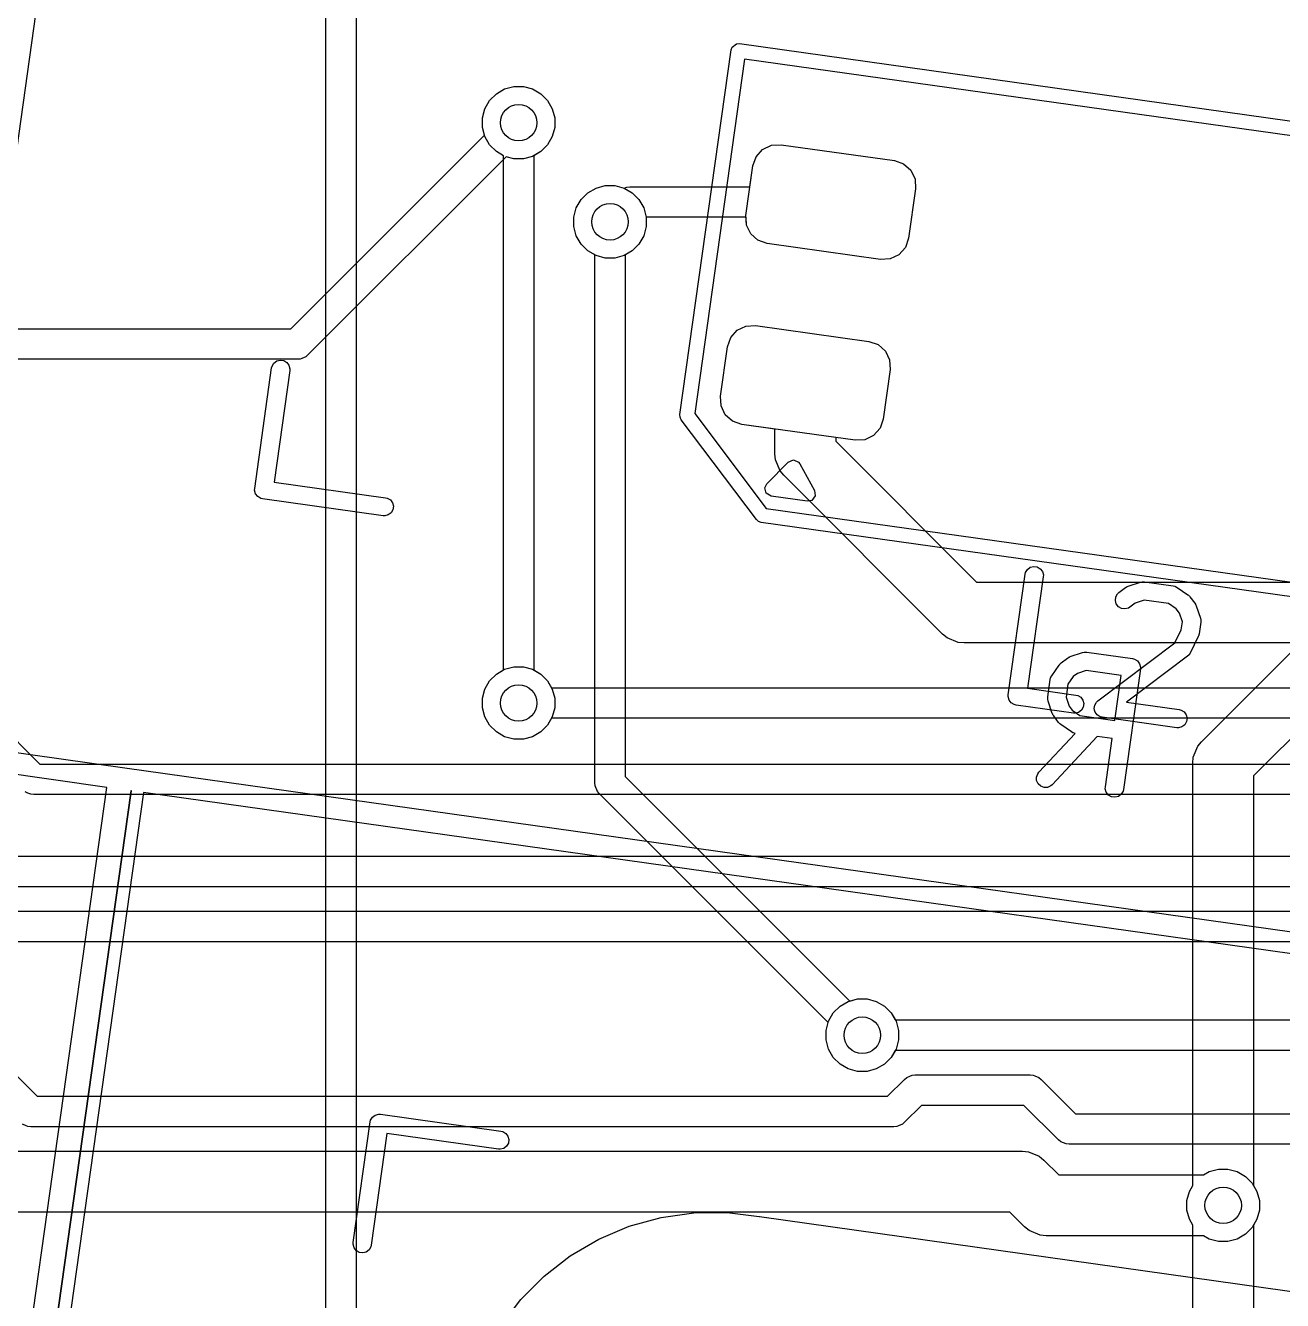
# Model space of a CAD drawing. Header units: millimetres. Extents: x 14 to 286, y -133 to -45.
# Drawn here: x 101.68 to 112.01, y -74.03 to -63.56 of the extents above; entities that cross this region are included whole.
import ezdxf

# ---------------------------------------------------------------- set-up
doc = ezdxf.new("R2010")
doc.units = ezdxf.units.MM
for name, color, linetype, true_color in [('B.Cu', 153, 'CONTINUOUS', 0x4d7fc4), ('B.Silkscreen', 31, 'CONTINUOUS', 0xe8b2a7), ('F.Cu', 13, 'CONTINUOUS', 0xc83434), ('F.Mask', 201, 'CONTINUOUS', 0xd864ff), ('F.Paste', 253, 'CONTINUOUS', 0xb4a09a), ('F.Silkscreen', 41, 'CONTINUOUS', 0xf2eda1), ('User.Drawings', 9, 'CONTINUOUS', 0xc2c2c2)]:
    doc.layers.add(name, color=color, linetype=linetype, true_color=true_color)

msp = doc.modelspace()

# ---------------------------------------------------------------- linework, layer by layer
at = {"layer": 'B.Cu', "linetype": 'CONTINUOUS'}
for p, q in [((104.1497, -74.796162), (104.1497, -60.32)), ((104.3997, -60.371776), (104.3997, -74.8049)), ((105.550772, -64.117894), (105.618595, -64.078736)), ((105.618595, -64.078736), (105.694242, -64.058467)), ((105.694242, -64.058467), (105.772558, -64.058467)), ((105.772558, -64.058467), (105.848205, -64.078736)), ((105.848205, -64.078736), (105.916028, -64.117894)), ((105.456236, -64.241095), (105.495394, -64.173272)), ((105.495394, -64.173272), (105.550772, -64.117894)), ((105.916028, -64.117894), (105.971406, -64.173272)), ((105.971406, -64.173272), (106.010564, -64.241095)), ((105.435967, -64.316742), (105.456236, -64.241095)), ((106.010564, -64.241095), (106.030833, -64.316742)), ((105.435967, -64.395058), (105.435967, -64.316742)), ((105.456236, -64.470705), (105.435967, -64.395058)), ((106.030833, -64.395058), (106.010564, -64.470705)), ((106.030833, -64.316742), (106.030833, -64.395058)), ((105.495394, -64.538528), (105.456236, -64.470705)), ((106.010564, -64.470705), (105.971406, -64.538528)), ((105.550772, -64.593906), (105.495394, -64.538528)), ((105.6084, -64.627177), (105.550772, -64.593906)), ((105.916028, -64.593906), (105.8584, -64.627177)), ((105.971406, -64.538528), (105.916028, -64.593906)), ((105.6084, -68.851522), (105.6084, -64.627177)), ((105.8584, -64.627177), (105.8584, -68.851522)), ((106.246594, -64.987472), (106.301972, -64.932094)), ((106.301972, -64.932094), (106.369795, -64.892936)), ((106.369795, -64.892936), (106.445442, -64.872667)), ((106.445442, -64.872667), (106.523758, -64.872667)), ((106.523758, -64.872667), (106.599405, -64.892936)), ((106.599405, -64.892936), (106.667228, -64.932094)), ((106.667228, -64.932094), (106.722606, -64.987472)), ((106.207436, -65.055295), (106.246594, -64.987472)), ((106.722606, -64.987472), (106.761764, -65.055295)), ((106.187167, -65.130942), (106.207436, -65.055295)), ((106.187167, -65.209258), (106.187167, -65.130942)), ((106.761764, -65.055295), (106.782033, -65.130942)), ((106.782033, -65.130942), (106.782033, -65.209258)), ((106.207436, -65.284905), (106.187167, -65.209258)), ((106.782033, -65.209258), (106.761764, -65.284905)), ((106.246594, -65.352728), (106.207436, -65.284905)), ((106.761764, -65.284905), (106.722606, -65.352728)), ((106.301972, -65.408106), (106.246594, -65.352728)), ((106.3596, -65.441377), (106.301972, -65.408106)), ((106.3596, -69.779), (106.3596, -65.441377)), ((106.667228, -65.408106), (106.6096, -65.441377)), ((106.6096, -65.441377), (106.6096, -69.727223)), ((106.722606, -65.352728), (106.667228, -65.408106)), ((111.345023, -69.440623), (114.908775, -65.876871)), ((115.262328, -66.230424), (111.7718, -69.720953)), ((105.495394, -68.940172), (105.550772, -68.884794)), ((105.550772, -68.884794), (105.6084, -68.851522)), ((105.8584, -68.851522), (105.916028, -68.884794)), ((105.916028, -68.884794), (105.971406, -68.940172)), ((105.435967, -69.083642), (105.456236, -69.007995)), ((105.456236, -69.007995), (105.495394, -68.940172)), ((105.971406, -68.940172), (106.010564, -69.007995)), ((106.010564, -69.007995), (106.030833, -69.083642)), ((105.435967, -69.161958), (105.435967, -69.083642)), ((106.030833, -69.083642), (106.030833, -69.161958)), ((105.456236, -69.237605), (105.435967, -69.161958)), ((106.030833, -69.161958), (106.010564, -69.237605)), ((105.495394, -69.305428), (105.456236, -69.237605)), ((105.550772, -69.360806), (105.495394, -69.305428)), ((105.971406, -69.305428), (105.916028, -69.360806)), ((106.010564, -69.237605), (105.971406, -69.305428)), ((105.618595, -69.399964), (105.550772, -69.360806)), ((105.694242, -69.420233), (105.618595, -69.399964)), ((105.772558, -69.420233), (105.694242, -69.420233)), ((105.848205, -69.399964), (105.772558, -69.420233)), ((105.916028, -69.360806), (105.848205, -69.399964)), ((111.276604, -69.568627), (111.313933, -69.478507)), ((111.313933, -69.478507), (111.313937, -69.478502)), ((111.313937, -69.478502), (111.345023, -69.440623)), ((111.2718, -69.6174), (111.276604, -69.568627)), ((111.2718, -73.0542), (111.2718, -69.6174)), ((106.6096, -69.727223), (108.453666, -71.571289)), ((111.7718, -69.720953), (111.7718, -73.0542)), ((106.362002, -69.803386), (106.3596, -69.779)), ((106.380666, -69.848446), (106.362002, -69.803386)), ((106.380671, -69.848451), (106.380666, -69.848446)), ((106.396212, -69.867388), (106.380671, -69.848451)), ((108.276889, -71.748066), (106.396212, -69.867388)), ((108.453666, -71.571289), (108.517942, -71.554067)), ((108.517942, -71.554067), (108.596258, -71.554067)), ((108.596258, -71.554067), (108.671905, -71.574336)), ((108.671905, -71.574336), (108.739728, -71.613494)), ((108.739728, -71.613494), (108.795106, -71.668872)), ((108.795106, -71.668872), (108.834264, -71.736695)), ((108.834264, -71.736695), (108.854533, -71.812342)), ((108.259667, -71.812342), (108.276889, -71.748066)), ((108.259667, -71.890658), (108.259667, -71.812342)), ((108.854533, -71.812342), (108.854533, -71.890658)), ((108.279936, -71.966305), (108.259667, -71.890658)), ((108.854533, -71.890658), (108.834264, -71.966305)), ((108.319094, -72.034128), (108.279936, -71.966305)), ((108.374472, -72.089506), (108.319094, -72.034128)), ((108.795106, -72.034128), (108.739728, -72.089506)), ((108.834264, -71.966305), (108.795106, -72.034128)), ((108.442295, -72.128664), (108.374472, -72.089506)), ((108.517942, -72.148933), (108.442295, -72.128664)), ((108.596258, -72.148933), (108.517942, -72.148933)), ((108.671905, -72.128664), (108.596258, -72.148933)), ((108.739728, -72.089506), (108.671905, -72.128664)), ((111.244636, -73.134295), (111.2718, -73.087246)), ((111.2718, -73.087246), (111.2718, -73.0542)), ((111.7718, -73.0542), (111.7718, -73.087246)), ((111.7718, -73.087246), (111.798964, -73.134295)), ((111.224367, -73.209942), (111.244636, -73.134295)), ((111.798964, -73.134295), (111.819233, -73.209942)), ((111.224367, -73.288258), (111.224367, -73.209942)), ((111.244636, -73.363905), (111.224367, -73.288258)), ((111.819233, -73.288258), (111.798964, -73.363905)), ((111.819233, -73.209942), (111.819233, -73.288258)), ((111.2718, -73.410953), (111.244636, -73.363905)), ((111.2718, -76.8237), (111.2718, -73.410953)), ((111.798964, -73.363905), (111.7718, -73.410953)), ((111.7718, -73.410953), (111.7718, -76.720146))]:
    msp.add_line(p, q, dxfattribs=at)
at = {"layer": 'B.Cu'}
for centre in [(105.7334, -64.3559), (106.4846, -65.1701), (105.7334, -69.1228), (108.5571, -71.8515), (111.5218, -73.2491)]:
    msp.add_circle(centre, 0.15, dxfattribs=at)
at = {"layer": 'B.Silkscreen', "linetype": 'CONTINUOUS'}
for p, q in [((110.173918, -68.811179), (110.178718, -68.805496)), ((110.178718, -68.805496), (110.179724, -68.803789)), ((110.179724, -68.803789), (110.181684, -68.801984)), ((110.181684, -68.801984), (110.183406, -68.799947)), ((110.183406, -68.799947), (110.185071, -68.798868)), ((110.185071, -68.798868), (110.190543, -68.793833)), ((110.190543, -68.793833), (110.244325, -68.753304)), ((110.244325, -68.753304), (110.250677, -68.749429)), ((110.250677, -68.749429), (110.252171, -68.748129)), ((110.252171, -68.748129), (110.2546, -68.747037)), ((110.2546, -68.747037), (110.256878, -68.745649)), ((110.256878, -68.745649), (110.258798, -68.745152)), ((110.258798, -68.745152), (110.265583, -68.742105)), ((110.265583, -68.742105), (110.366522, -68.708204)), ((110.366522, -68.708204), (110.380851, -68.704911)), ((110.380851, -68.704911), (110.383538, -68.705095)), ((110.383538, -68.705095), (110.386148, -68.704421)), ((110.386148, -68.704421), (110.400838, -68.705031)), ((110.400838, -68.705031), (110.778083, -68.758049)), ((110.778083, -68.758049), (110.792372, -68.761512)), ((110.792372, -68.761512), (110.817586, -68.776365)), ((110.817586, -68.776365), (110.835197, -68.799735)), ((110.835197, -68.799735), (110.842525, -68.828067)), ((110.105828, -68.914364), (110.106392, -68.91173)), ((110.106392, -68.91173), (110.113507, -68.898863)), ((110.113507, -68.898863), (110.173918, -68.811179)), ((110.290536, -68.906301), (110.247073, -68.969385)), ((110.324877, -68.880423), (110.290536, -68.906301)), ((110.397494, -68.856035), (110.324877, -68.880423)), ((110.682937, -68.896151), (110.397494, -68.856035)), ((110.630912, -69.266323), (110.682937, -68.896151)), ((110.841915, -68.842757), (110.702742, -69.833025)), ((110.842525, -68.828067), (110.841915, -68.842757)), ((110.081116, -69.072443), (110.100998, -68.930976)), ((110.100998, -68.930976), (110.104461, -68.916687)), ((110.104461, -68.916687), (110.105828, -68.914364)), ((110.247073, -68.969385), (110.232119, -69.075786)), ((110.080506, -69.087133), (110.081116, -69.072443)), ((110.08118, -69.089742), (110.080506, -69.087133)), ((110.080996, -69.09243), (110.08118, -69.089742)), ((110.084289, -69.106759), (110.080996, -69.09243)), ((110.11819, -69.207699), (110.084289, -69.106759)), ((110.232119, -69.075786), (110.256508, -69.148402)), ((110.121239, -69.214487), (110.11819, -69.207699)), ((110.121735, -69.216404), (110.121239, -69.214487)), ((110.123121, -69.218677), (110.121735, -69.216404)), ((110.124214, -69.22111), (110.123121, -69.218677)), ((110.125516, -69.222604), (110.124214, -69.22111)), ((110.12939, -69.228957), (110.125516, -69.222604)), ((110.256508, -69.148402), (110.282388, -69.182746)), ((110.282388, -69.182746), (110.345469, -69.226206)), ((110.345469, -69.226206), (110.630912, -69.266323)), ((110.169919, -69.28274), (110.12939, -69.228957)), ((110.174958, -69.288215), (110.169919, -69.28274)), ((110.176034, -69.289876), (110.174958, -69.288215)), ((110.178067, -69.291593), (110.176034, -69.289876)), ((110.179875, -69.293558), (110.178067, -69.291593)), ((110.181583, -69.294564), (110.179875, -69.293558)), ((110.187265, -69.299364), (110.181583, -69.294564)), ((110.274949, -69.359774), (110.187265, -69.299364)), ((110.007745, -69.691918), (110.305972, -69.372019)), ((110.487198, -69.397599), (110.117463, -69.794202)), ((110.287816, -69.366889), (110.274949, -69.359774)), ((110.29045, -69.367452), (110.287816, -69.366889)), ((110.292773, -69.36882), (110.29045, -69.367452)), ((110.305972, -69.372019), (110.292773, -69.36882)), ((110.610036, -69.414863), (110.487198, -69.397599)), ((110.554202, -69.812149), (110.610036, -69.414863)), ((109.988578, -69.731015), (109.998822, -69.703603)), ((109.989603, -69.76026), (109.988578, -69.731015)), ((109.998822, -69.703603), (110.007745, -69.691918)), ((110.001742, -69.786887), (109.989603, -69.76026)), ((110.023147, -69.806842), (110.001742, -69.786887)), ((110.050559, -69.817086), (110.023147, -69.806842)), ((110.079804, -69.816061), (110.050559, -69.817086)), ((110.106431, -69.803922), (110.079804, -69.816061)), ((110.117463, -69.794202), (110.106431, -69.803922)), ((110.553592, -69.826839), (110.554202, -69.812149)), ((110.56092, -69.855171), (110.553592, -69.826839)), ((110.578531, -69.878541), (110.56092, -69.855171)), ((110.699279, -69.847314), (110.684426, -69.872528)), ((110.702742, -69.833025), (110.699279, -69.847314)), ((110.603745, -69.893394), (110.578531, -69.878541)), ((110.632724, -69.897467), (110.603745, -69.893394)), ((110.661056, -69.890139), (110.632724, -69.897467)), ((110.684426, -69.872528), (110.661056, -69.890139)), ((106.904876, -73.347901), (107.174054, -73.310608)), ((107.174054, -73.310608), (107.445798, -73.30877)), ((107.445798, -73.30877), (107.709925, -73.341726)), ((106.642867, -73.420009), (106.904876, -73.347901)), ((107.709925, -73.341726), (107.711761, -73.341803)), ((107.711761, -73.341803), (116.030014, -74.510857)), ((106.392513, -73.525699), (106.642867, -73.420009)), ((106.158095, -73.663163), (106.392513, -73.525699)), ((105.943626, -73.830049), (106.158095, -73.663163)), ((105.752774, -74.023501), (105.943626, -73.830049)), ((105.588805, -74.240208), (105.752774, -74.023501))]:
    msp.add_line(p, q, dxfattribs=at)
at = {"layer": 'F.Cu', "linetype": 'CONTINUOUS'}
for p, q in [((105.550772, -64.117894), (105.618595, -64.078736)), ((105.618595, -64.078736), (105.694242, -64.058467)), ((105.694242, -64.058467), (105.772558, -64.058467)), ((105.772558, -64.058467), (105.848205, -64.078736)), ((105.848205, -64.078736), (105.916028, -64.117894)), ((105.456236, -64.241095), (105.495394, -64.173272)), ((105.495394, -64.173272), (105.550772, -64.117894)), ((105.916028, -64.117894), (105.971406, -64.173272)), ((105.971406, -64.173272), (106.010564, -64.241095)), ((105.435967, -64.316742), (105.456236, -64.241095)), ((106.010564, -64.241095), (106.030833, -64.316742)), ((105.435967, -64.395058), (105.435967, -64.316742)), ((105.453189, -64.459334), (105.435967, -64.395058)), ((106.030833, -64.395058), (106.010564, -64.470705)), ((106.030833, -64.316742), (106.030833, -64.395058)), ((103.862924, -66.0496), (105.453189, -64.459334)), ((106.010564, -64.470705), (105.971406, -64.538528)), ((105.916028, -64.593906), (105.848205, -64.633064)), ((105.971406, -64.538528), (105.916028, -64.593906)), ((107.68457, -64.63559), (107.737831, -64.575915)), ((107.737831, -64.575915), (107.809876, -64.541166)), ((107.809876, -64.541166), (107.889734, -64.536631)), ((107.889734, -64.536631), (108.820586, -64.667453)), ((105.629965, -64.63611), (104.003088, -66.262988)), ((105.694242, -64.653333), (105.629965, -64.63611)), ((105.772558, -64.653333), (105.694242, -64.653333)), ((105.848205, -64.633064), (105.772558, -64.653333)), ((107.634027, -64.8831), (107.658199, -64.711105)), ((107.658199, -64.711105), (107.68457, -64.63559)), ((108.820586, -64.667453), (108.896101, -64.693825)), ((108.896101, -64.693825), (108.955776, -64.747086)), ((108.955776, -64.747086), (108.990525, -64.819131)), ((108.990525, -64.819131), (108.99506, -64.898989)), ((106.246594, -64.987472), (106.301972, -64.932094)), ((106.301972, -64.932094), (106.369795, -64.892936)), ((106.369795, -64.892936), (106.445442, -64.872667)), ((106.445442, -64.872667), (106.523758, -64.872667)), ((106.523758, -64.872667), (106.599405, -64.892936)), ((106.599405, -64.892936), (106.601435, -64.894108)), ((106.601435, -64.894108), (106.622214, -64.885502)), ((106.622214, -64.885502), (106.6466, -64.8831)), ((106.6466, -64.8831), (107.634027, -64.8831)), ((108.99506, -64.898989), (108.937999, -65.304999)), ((106.207436, -65.055295), (106.246594, -64.987472)), ((106.187167, -65.130942), (106.207436, -65.055295)), ((106.187167, -65.209258), (106.187167, -65.130942)), ((107.602046, -65.1331), (106.782033, -65.1331)), ((106.782033, -65.1331), (106.782033, -65.209258)), ((107.605673, -65.196973), (107.602046, -65.1331)), ((106.207436, -65.284905), (106.187167, -65.209258)), ((106.782033, -65.209258), (106.761764, -65.284905)), ((107.640422, -65.269018), (107.605673, -65.196973)), ((106.246594, -65.352728), (106.207436, -65.284905)), ((106.761764, -65.284905), (106.722606, -65.352728)), ((107.700097, -65.322279), (107.640422, -65.269018)), ((107.775612, -65.348651), (107.700097, -65.322279)), ((108.706464, -65.479473), (107.775612, -65.348651)), ((108.937999, -65.304999), (108.911628, -65.380514)), ((106.301972, -65.408106), (106.246594, -65.352728)), ((106.369795, -65.447264), (106.301972, -65.408106)), ((106.445442, -65.467533), (106.369795, -65.447264)), ((106.599405, -65.447264), (106.523758, -65.467533)), ((106.667228, -65.408106), (106.599405, -65.447264)), ((106.722606, -65.352728), (106.667228, -65.408106)), ((108.858367, -65.440189), (108.786322, -65.474938)), ((108.911628, -65.380514), (108.858367, -65.440189)), ((106.523758, -65.467533), (106.445442, -65.467533)), ((108.786322, -65.474938), (108.706464, -65.479473)), ((90.8481, -66.0496), (103.862924, -66.0496)), ((107.475811, -66.120992), (107.529072, -66.061317)), ((107.529072, -66.061317), (107.601117, -66.026568)), ((107.601117, -66.026568), (107.680975, -66.022033)), ((107.680975, -66.022033), (108.611827, -66.152855)), ((107.44944, -66.196507), (107.475811, -66.120992)), ((108.611827, -66.152855), (108.687342, -66.179227)), ((108.687342, -66.179227), (108.747017, -66.232488)), ((103.952284, -66.291731), (103.939087, -66.297198)), ((103.984146, -66.278534), (103.952284, -66.291731)), ((103.984151, -66.278528), (103.984146, -66.278534)), ((104.003088, -66.262988), (103.984151, -66.278528)), ((107.392379, -66.602517), (107.44944, -66.196507)), ((108.747017, -66.232488), (108.781766, -66.304533)), ((103.9147, -66.2996), (90.9727, -66.2996)), ((103.939086, -66.297198), (103.9147, -66.2996)), ((103.939087, -66.297198), (103.939086, -66.297198)), ((108.786301, -66.384391), (108.72924, -66.790401)), ((108.781766, -66.304533), (108.786301, -66.384391)), ((107.396914, -66.682375), (107.392379, -66.602517)), ((107.431663, -66.75442), (107.396914, -66.682375)), ((107.491338, -66.807681), (107.431663, -66.75442)), ((107.566853, -66.834053), (107.491338, -66.807681)), ((108.72924, -66.790401), (108.702869, -66.865916)), ((107.8393, -66.872342), (107.566853, -66.834053)), ((107.8393, -67.0756), (107.8393, -66.872342)), ((108.702869, -66.865916), (108.649608, -66.925591)), ((108.497705, -66.964875), (108.3393, -66.942612)), ((108.3393, -66.942612), (108.3393, -66.972046)), ((108.3393, -66.972046), (109.496554, -68.1293)), ((108.577563, -66.96034), (108.497705, -66.964875)), ((108.649608, -66.925591), (108.577563, -66.96034)), ((107.844104, -67.124373), (107.8393, -67.0756)), ((107.881433, -67.214493), (107.844104, -67.124373)), ((107.881437, -67.214497), (107.881433, -67.214493)), ((107.912523, -67.252377), (107.881437, -67.214497)), ((109.216223, -68.556077), (107.912523, -67.252377)), ((99.542187, -67.365411), (101.801276, -69.6245)), ((109.496554, -68.1293), (114.148827, -68.1293)), ((109.254102, -68.587162), (109.216223, -68.556077)), ((109.254107, -68.587167), (109.254102, -68.587162)), ((109.344227, -68.624496), (109.254107, -68.587167)), ((109.393, -68.6293), (109.344227, -68.624496)), ((114.1976, -68.6293), (109.393, -68.6293)), ((105.495394, -68.940172), (105.550772, -68.884794)), ((105.550772, -68.884794), (105.618595, -68.845636)), ((105.618595, -68.845636), (105.694242, -68.825367)), ((105.694242, -68.825367), (105.772558, -68.825367)), ((105.772558, -68.825367), (105.848205, -68.845636)), ((105.848205, -68.845636), (105.916028, -68.884794)), ((105.916028, -68.884794), (105.971406, -68.940172)), ((105.435967, -69.083642), (105.456236, -69.007995)), ((105.456236, -69.007995), (105.495394, -68.940172)), ((105.971406, -68.940172), (106.004678, -68.9978)), ((106.004678, -68.9978), (114.245822, -68.9978)), ((105.435967, -69.161958), (105.435967, -69.083642)), ((105.456236, -69.237605), (105.435967, -69.161958)), ((105.495394, -69.305428), (105.456236, -69.237605)), ((105.550772, -69.360806), (105.495394, -69.305428)), ((105.971406, -69.305428), (105.916028, -69.360806)), ((106.004678, -69.2478), (105.971406, -69.305428)), ((114.245822, -69.2478), (106.004678, -69.2478)), ((105.618595, -69.399964), (105.550772, -69.360806)), ((105.694242, -69.420233), (105.618595, -69.399964)), ((105.772558, -69.420233), (105.694242, -69.420233)), ((105.848205, -69.399964), (105.772558, -69.420233)), ((105.916028, -69.360806), (105.848205, -69.399964)), ((101.801276, -69.6245), (117.165794, -69.6245)), ((101.700817, -69.862034), (101.680054, -69.853434)), ((101.725113, -69.872098), (101.700817, -69.862034)), ((101.725114, -69.872098), (101.725113, -69.872098)), ((101.7495, -69.8745), (101.725114, -69.872098)), ((117.156427, -69.8745), (101.7495, -69.8745)), ((101.578977, -70.382), (121.4361, -70.382)), ((121.384324, -70.632), (101.5272, -70.632)), ((101.363878, -70.8337), (121.0015, -70.8337)), ((120.949724, -71.0837), (101.363878, -71.0837)), ((100.5909, -71.166424), (101.777676, -72.3532)), ((108.319094, -71.668872), (108.374472, -71.613494)), ((108.374472, -71.613494), (108.442295, -71.574336)), ((108.442295, -71.574336), (108.517942, -71.554067)), ((108.517942, -71.554067), (108.596258, -71.554067)), ((108.596258, -71.554067), (108.671905, -71.574336)), ((108.671905, -71.574336), (108.739728, -71.613494)), ((108.739728, -71.613494), (108.795106, -71.668872)), ((108.259667, -71.812342), (108.279936, -71.736695)), ((108.279936, -71.736695), (108.319094, -71.668872)), ((108.795106, -71.668872), (108.828378, -71.7265)), ((108.828378, -71.7265), (117.5673, -71.7265)), ((108.259667, -71.890658), (108.259667, -71.812342)), ((108.279936, -71.966305), (108.259667, -71.890658)), ((108.319094, -72.034128), (108.279936, -71.966305)), ((108.374472, -72.089506), (108.319094, -72.034128)), ((108.795106, -72.034128), (108.739728, -72.089506)), ((108.828378, -71.9765), (108.795106, -72.034128)), ((117.515524, -71.9765), (108.828378, -71.9765)), ((108.442295, -72.128664), (108.374472, -72.089506)), ((108.517942, -72.148933), (108.442295, -72.128664)), ((108.596258, -72.148933), (108.517942, -72.148933)), ((108.671905, -72.128664), (108.596258, -72.148933)), ((108.739728, -72.089506), (108.671905, -72.128664)), ((108.764924, -72.3532), (108.903311, -72.214812)), ((108.903311, -72.214812), (108.922253, -72.199267)), ((108.922253, -72.199267), (108.922254, -72.199266)), ((108.922254, -72.199266), (108.948729, -72.1883)), ((108.948729, -72.1883), (108.967313, -72.180602)), ((108.967313, -72.180602), (108.967314, -72.180602)), ((108.967314, -72.180602), (108.9917, -72.1782)), ((108.9917, -72.1782), (109.9372, -72.1782)), ((109.9372, -72.1782), (109.961586, -72.180602)), ((109.961586, -72.180602), (109.961587, -72.180602)), ((109.961587, -72.180602), (109.974784, -72.186068)), ((109.974784, -72.186068), (110.006646, -72.199266)), ((110.006646, -72.199266), (110.006651, -72.199271)), ((110.006651, -72.199271), (110.025588, -72.214812)), ((110.025588, -72.214812), (110.308077, -72.4973)), ((101.777676, -72.3532), (108.764924, -72.3532)), ((109.043477, -72.4282), (108.905088, -72.566588)), ((109.885424, -72.4282), (109.043477, -72.4282)), ((110.167912, -72.710689), (109.885424, -72.4282)), ((108.905088, -72.566588), (108.886151, -72.582128)), ((110.308077, -72.4973), (117.4519, -72.4973)), ((101.688315, -72.595331), (101.656454, -72.582134)), ((101.701513, -72.600798), (101.688315, -72.595331)), ((101.701514, -72.600798), (101.701513, -72.600798)), ((101.7259, -72.6032), (101.701514, -72.600798)), ((108.8167, -72.6032), (101.7259, -72.6032)), ((108.841086, -72.600798), (108.8167, -72.6032)), ((108.841087, -72.600798), (108.841086, -72.600798)), ((108.854284, -72.595331), (108.841087, -72.600798)), ((108.886146, -72.582134), (108.854284, -72.595331)), ((108.886151, -72.582128), (108.886146, -72.582134)), ((110.186854, -72.726234), (110.167912, -72.710689)), ((110.231914, -72.744898), (110.186854, -72.726234)), ((110.2563, -72.7473), (110.231914, -72.744898)), ((117.400124, -72.7473), (110.2563, -72.7473)), ((99.7523, -72.8049), (109.049193, -72.8049)), ((109.049193, -72.8049), (109.0563, -72.8042)), ((109.0563, -72.8042), (109.8726, -72.8042)), ((109.8726, -72.8042), (109.921373, -72.809004)), ((109.921373, -72.809004), (110.011493, -72.846333)), ((110.011493, -72.846333), (110.011497, -72.846337)), ((110.011497, -72.846337), (110.049377, -72.877423)), ((110.049377, -72.877423), (110.171054, -72.9991)), ((111.359946, -72.9991), (111.406995, -72.971936)), ((111.406995, -72.971936), (111.482642, -72.951667)), ((111.482642, -72.951667), (111.560958, -72.951667)), ((111.560958, -72.951667), (111.636605, -72.971936)), ((111.636605, -72.971936), (111.704428, -73.011094)), ((110.171054, -72.9991), (111.359946, -72.9991)), ((111.704428, -73.011094), (111.759806, -73.066472)), ((111.759806, -73.066472), (111.798964, -73.134295)), ((111.798964, -73.134295), (111.819233, -73.209942)), ((109.0556, -73.3049), (99.503, -73.3049)), ((109.062707, -73.3042), (109.0556, -73.3049)), ((109.769046, -73.3042), (109.062707, -73.3042)), ((109.890723, -73.425877), (109.769046, -73.3042)), ((111.819233, -73.288258), (111.798964, -73.363905)), ((111.819233, -73.209942), (111.819233, -73.288258)), ((111.798964, -73.363905), (111.759806, -73.431728)), ((109.928602, -73.456962), (109.890723, -73.425877)), ((109.928607, -73.456967), (109.928602, -73.456962)), ((110.018727, -73.494296), (109.928607, -73.456967)), ((110.0675, -73.4991), (110.018727, -73.494296)), ((111.359946, -73.4991), (110.0675, -73.4991)), ((111.406995, -73.526264), (111.359946, -73.4991)), ((111.704428, -73.487106), (111.636605, -73.526264)), ((111.759806, -73.431728), (111.704428, -73.487106)), ((111.482642, -73.546533), (111.406995, -73.526264)), ((111.560958, -73.546533), (111.482642, -73.546533)), ((111.636605, -73.526264), (111.560958, -73.546533))]:
    msp.add_line(p, q, dxfattribs=at)
at = {"layer": 'F.Cu'}
for centre in [(105.7334, -64.3559), (106.4846, -65.1701), (105.7334, -69.1228), (108.5571, -71.8515), (111.5218, -73.2491)]:
    msp.add_circle(centre, 0.15, dxfattribs=at)
at = {"layer": 'F.Mask', "linetype": 'CONTINUOUS'}
for p, q in [((107.68457, -64.63559), (107.737831, -64.575915)), ((107.737831, -64.575915), (107.809876, -64.541166)), ((107.809876, -64.541166), (107.889734, -64.536631)), ((107.889734, -64.536631), (108.820586, -64.667453)), ((107.601138, -65.117115), (107.658199, -64.711105)), ((107.658199, -64.711105), (107.68457, -64.63559)), ((108.820586, -64.667453), (108.896101, -64.693825)), ((108.896101, -64.693825), (108.955776, -64.747086)), ((108.955776, -64.747086), (108.990525, -64.819131)), ((108.990525, -64.819131), (108.99506, -64.898989)), ((108.99506, -64.898989), (108.937999, -65.304999)), ((107.605673, -65.196973), (107.601138, -65.117115)), ((107.640422, -65.269018), (107.605673, -65.196973)), ((107.700097, -65.322279), (107.640422, -65.269018)), ((107.775612, -65.348651), (107.700097, -65.322279)), ((108.706464, -65.479473), (107.775612, -65.348651)), ((108.937999, -65.304999), (108.911628, -65.380514)), ((108.858367, -65.440189), (108.786322, -65.474938)), ((108.911628, -65.380514), (108.858367, -65.440189)), ((108.786322, -65.474938), (108.706464, -65.479473)), ((107.475811, -66.120992), (107.529072, -66.061317)), ((107.529072, -66.061317), (107.601117, -66.026568)), ((107.601117, -66.026568), (107.680975, -66.022033)), ((107.680975, -66.022033), (108.611827, -66.152855)), ((107.44944, -66.196507), (107.475811, -66.120992)), ((108.611827, -66.152855), (108.687342, -66.179227)), ((108.687342, -66.179227), (108.747017, -66.232488)), ((107.392379, -66.602517), (107.44944, -66.196507)), ((108.747017, -66.232488), (108.781766, -66.304533)), ((108.786301, -66.384391), (108.72924, -66.790401)), ((108.781766, -66.304533), (108.786301, -66.384391)), ((107.396914, -66.682375), (107.392379, -66.602517)), ((107.431663, -66.75442), (107.396914, -66.682375)), ((107.491338, -66.807681), (107.431663, -66.75442)), ((107.566853, -66.834053), (107.491338, -66.807681)), ((108.72924, -66.790401), (108.702869, -66.865916)), ((108.497705, -66.964875), (107.566853, -66.834053)), ((108.702869, -66.865916), (108.649608, -66.925591)), ((108.577563, -66.96034), (108.497705, -66.964875)), ((108.649608, -66.925591), (108.577563, -66.96034))]:
    msp.add_line(p, q, dxfattribs=at)
at = {"layer": 'F.Paste', "linetype": 'CONTINUOUS'}
for p, q in [((107.68457, -64.63559), (107.737831, -64.575915)), ((107.737831, -64.575915), (107.809876, -64.541166)), ((107.809876, -64.541166), (107.889734, -64.536631)), ((107.889734, -64.536631), (108.820586, -64.667453)), ((107.601138, -65.117115), (107.658199, -64.711105)), ((107.658199, -64.711105), (107.68457, -64.63559)), ((108.820586, -64.667453), (108.896101, -64.693825)), ((108.896101, -64.693825), (108.955776, -64.747086)), ((108.955776, -64.747086), (108.990525, -64.819131)), ((108.990525, -64.819131), (108.99506, -64.898989)), ((108.99506, -64.898989), (108.937999, -65.304999)), ((107.605673, -65.196973), (107.601138, -65.117115)), ((107.640422, -65.269018), (107.605673, -65.196973)), ((107.700097, -65.322279), (107.640422, -65.269018)), ((107.775612, -65.348651), (107.700097, -65.322279)), ((108.706464, -65.479473), (107.775612, -65.348651)), ((108.937999, -65.304999), (108.911628, -65.380514)), ((108.858367, -65.440189), (108.786322, -65.474938)), ((108.911628, -65.380514), (108.858367, -65.440189)), ((108.786322, -65.474938), (108.706464, -65.479473)), ((107.475811, -66.120992), (107.529072, -66.061317)), ((107.529072, -66.061317), (107.601117, -66.026568)), ((107.601117, -66.026568), (107.680975, -66.022033)), ((107.680975, -66.022033), (108.611827, -66.152855)), ((107.44944, -66.196507), (107.475811, -66.120992)), ((108.611827, -66.152855), (108.687342, -66.179227)), ((108.687342, -66.179227), (108.747017, -66.232488)), ((107.392379, -66.602517), (107.44944, -66.196507)), ((108.747017, -66.232488), (108.781766, -66.304533)), ((108.786301, -66.384391), (108.72924, -66.790401)), ((108.781766, -66.304533), (108.786301, -66.384391)), ((107.396914, -66.682375), (107.392379, -66.602517)), ((107.431663, -66.75442), (107.396914, -66.682375)), ((107.491338, -66.807681), (107.431663, -66.75442)), ((107.566853, -66.834053), (107.491338, -66.807681)), ((108.72924, -66.790401), (108.702869, -66.865916)), ((108.497705, -66.964875), (107.566853, -66.834053)), ((108.702869, -66.865916), (108.649608, -66.925591)), ((108.577563, -66.96034), (108.497705, -66.964875)), ((108.649608, -66.925591), (108.577563, -66.96034))]:
    msp.add_line(p, q, dxfattribs=at)
at = {"layer": 'F.Silkscreen', "linetype": 'CONTINUOUS'}
for p, q in [((107.058255, -66.752476), (107.479255, -63.756916)), ((107.479255, -63.756916), (107.486973, -63.734814)), ((107.486973, -63.734814), (107.523648, -63.707177)), ((107.523648, -63.707177), (107.547021, -63.70585)), ((107.547021, -63.70585), (114.775978, -64.721813)), ((107.589736, -63.833032), (107.180545, -66.744565)), ((114.699861, -64.832294), (107.589736, -63.833032)), ((107.059582, -66.775849), (107.058255, -66.752476)), ((107.069753, -66.796935), (107.059582, -66.775849)), ((107.686798, -67.61578), (107.069753, -66.796935)), ((107.180545, -66.744565), (107.767677, -67.523713)), ((107.949396, -67.144312), (107.991783, -67.126642)), ((107.991783, -67.126642), (108.034249, -67.144119)), ((107.773021, -67.32149), (107.949396, -67.144312)), ((108.034249, -67.144119), (108.044462, -67.157673)), ((108.044462, -67.157673), (108.165167, -67.376603)), ((107.756128, -67.35547), (107.773021, -67.32149)), ((107.767626, -67.399929), (107.756128, -67.35547)), ((107.807194, -67.423236), (107.767626, -67.399929)), ((108.104274, -67.464988), (107.807194, -67.423236)), ((108.170262, -67.422241), (108.141593, -67.458115)), ((108.165167, -67.376603), (108.170262, -67.422241)), ((107.767677, -67.523713), (114.194663, -68.426967)), ((108.141593, -67.458115), (108.104274, -67.464988)), ((107.704264, -67.631369), (107.686798, -67.61578)), ((107.726366, -67.639087), (107.704264, -67.631369)), ((114.237378, -68.55415), (107.726366, -67.639087)), ((109.75618, -69.055183), (109.895353, -68.064915)), ((109.895353, -68.064915), (109.898816, -68.050626)), ((109.898816, -68.050626), (109.913669, -68.025412)), ((109.913669, -68.025412), (109.937039, -68.007801)), ((109.937039, -68.007801), (109.965371, -68.000473)), ((109.965371, -68.000473), (109.99435, -68.004546)), ((109.99435, -68.004546), (110.019564, -68.019399)), ((110.019564, -68.019399), (110.037175, -68.042769)), ((110.037175, -68.042769), (110.044503, -68.071101)), ((110.044503, -68.071101), (110.043893, -68.085791)), ((110.043893, -68.085791), (109.915157, -69.001788)), ((110.665722, -68.215804), (110.719505, -68.175275)), ((110.719505, -68.175275), (110.725857, -68.171401)), ((110.725857, -68.171401), (110.727352, -68.170099)), ((110.727352, -68.170099), (110.729784, -68.169006)), ((110.729784, -68.169006), (110.732058, -68.16762)), ((110.732058, -68.16762), (110.733975, -68.167124)), ((110.733975, -68.167124), (110.740764, -68.164075)), ((110.740764, -68.164075), (110.841703, -68.130174)), ((110.841703, -68.130174), (110.856032, -68.126881)), ((110.856032, -68.126881), (110.858719, -68.127065)), ((110.858719, -68.127065), (110.861329, -68.126391)), ((110.861329, -68.126391), (110.876019, -68.127001)), ((110.876019, -68.127001), (111.111797, -68.160138)), ((111.111797, -68.160138), (111.126086, -68.163601)), ((111.126086, -68.163601), (111.128408, -68.164968)), ((111.128408, -68.164968), (111.131043, -68.165532)), ((111.131043, -68.165532), (111.14391, -68.172647)), ((111.14391, -68.172647), (111.231593, -68.233057)), ((110.63598, -68.279953), (110.640052, -68.250975)), ((110.643307, -68.308285), (110.63598, -68.279953)), ((110.640052, -68.250975), (110.654904, -68.22576)), ((110.654904, -68.22576), (110.665722, -68.215804)), ((110.872675, -68.278005), (110.800059, -68.302393)), ((111.073387, -68.306213), (110.872675, -68.278005)), ((111.231593, -68.233057), (111.237278, -68.237859)), ((111.237278, -68.237859), (111.238984, -68.238864)), ((111.238984, -68.238864), (111.240785, -68.240821)), ((111.240785, -68.240821), (111.242825, -68.242544)), ((111.242825, -68.242544), (111.243903, -68.244208)), ((111.243903, -68.244208), (111.248941, -68.249682)), ((111.248941, -68.249682), (111.289469, -68.303465)), ((110.660918, -68.331656), (110.643307, -68.308285)), ((110.686133, -68.346508), (110.660918, -68.331656)), ((110.715111, -68.35058), (110.686133, -68.346508)), ((110.743443, -68.343253), (110.715111, -68.35058)), ((110.755996, -68.335598), (110.743443, -68.343253)), ((110.800059, -68.302393), (110.755996, -68.335598)), ((111.136469, -68.349673), (111.073387, -68.306213)), ((111.162349, -68.384017), (111.136469, -68.349673)), ((111.186737, -68.456633), (111.162349, -68.384017)), ((111.289469, -68.303465), (111.293343, -68.309817)), ((111.293343, -68.309817), (111.294644, -68.311311)), ((111.294644, -68.311311), (111.295735, -68.313741)), ((111.295735, -68.313741), (111.297124, -68.316018)), ((111.297124, -68.316018), (111.29762, -68.317936)), ((111.29762, -68.317936), (111.300668, -68.324722)), ((111.300668, -68.324722), (111.334569, -68.42566)), ((111.177641, -68.521359), (111.186737, -68.456633)), ((111.337742, -68.459977), (111.324487, -68.554289)), ((111.334569, -68.42566), (111.337862, -68.43999)), ((111.337862, -68.43999), (111.337677, -68.442677)), ((111.337677, -68.442677), (111.338352, -68.445287)), ((111.338352, -68.445287), (111.337742, -68.459977)), ((111.123903, -68.629447), (111.177641, -68.521359)), ((111.317375, -68.577239), (111.250338, -68.712079)), ((111.320018, -68.570285), (111.317375, -68.577239)), ((111.321024, -68.568578), (111.320018, -68.570285)), ((111.321651, -68.565988), (111.321024, -68.568578)), ((111.322599, -68.563496), (111.321651, -68.565988)), ((111.322735, -68.561517), (111.322599, -68.563496)), ((111.324487, -68.554289), (111.322735, -68.561517)), ((110.492649, -69.105132), (111.123903, -68.629447)), ((111.228316, -68.738588), (110.727526, -69.115959)), ((111.239134, -68.728631), (111.228316, -68.738588)), ((111.240501, -68.72631), (111.239134, -68.728631)), ((111.242534, -68.724539), (111.240501, -68.72631)), ((111.250338, -68.712079), (111.242534, -68.724539)), ((109.915157, -69.001788), (110.312445, -69.057624)), ((109.75557, -69.069873), (109.75618, -69.055183)), ((109.762898, -69.098205), (109.75557, -69.069873)), ((109.780509, -69.121575), (109.762898, -69.098205)), ((109.805723, -69.136428), (109.780509, -69.121575)), ((110.312445, -69.057624), (110.326734, -69.061087)), ((110.326734, -69.061087), (110.351948, -69.07594)), ((110.351948, -69.07594), (110.369559, -69.09931)), ((110.369559, -69.09931), (110.376886, -69.127642)), ((110.466978, -69.140303), (110.47801, -69.121575)), ((110.47801, -69.121575), (110.48183, -69.115089)), ((110.48183, -69.115089), (110.492649, -69.105132)), ((110.727526, -69.115959), (111.161246, -69.176915)), ((109.820012, -69.139891), (109.805723, -69.136428)), ((110.291569, -69.206164), (109.820012, -69.139891)), ((110.306259, -69.206773), (110.291569, -69.206164)), ((110.33459, -69.199446), (110.306259, -69.206773)), ((110.357961, -69.181835), (110.33459, -69.199446)), ((110.372813, -69.156621), (110.357961, -69.181835)), ((110.376886, -69.127642), (110.372813, -69.156621)), ((110.462905, -69.169282), (110.466978, -69.140303)), ((110.465775, -69.180378), (110.462905, -69.169282)), ((110.470232, -69.197613), (110.465775, -69.180378)), ((110.487844, -69.220985), (110.470232, -69.197613)), ((110.503711, -69.230331), (110.487844, -69.220985)), ((111.161246, -69.176915), (111.175535, -69.180378)), ((111.175535, -69.180378), (111.20075, -69.195231)), ((111.20075, -69.195231), (111.218361, -69.218601)), ((111.218361, -69.218601), (111.225688, -69.246933)), ((110.513058, -69.235837), (110.503711, -69.230331)), ((110.527347, -69.2393), (110.513058, -69.235837)), ((111.14037, -69.325455), (110.527347, -69.2393)), ((111.155061, -69.326065), (111.14037, -69.325455)), ((111.183392, -69.318737), (111.155061, -69.326065)), ((111.206762, -69.301126), (111.183392, -69.318737)), ((111.221615, -69.275912), (111.206762, -69.301126)), ((111.225688, -69.246933), (111.221615, -69.275912))]:
    msp.add_line(p, q, dxfattribs=at)
at = {"layer": 'User.Drawings', "linetype": 'CONTINUOUS'}
for p, q in [((103.546368, -50.790665), (100.926163, -69.434393)), ((103.565442, -67.360827), (103.704615, -66.370559)), ((103.704615, -66.370559), (103.708078, -66.35627)), ((103.708078, -66.35627), (103.722931, -66.331056)), ((103.722931, -66.331056), (103.746301, -66.313445)), ((103.853155, -66.391435), (103.724419, -67.307432)), ((103.746301, -66.313445), (103.774633, -66.306117)), ((103.774633, -66.306117), (103.803612, -66.31019)), ((103.803612, -66.31019), (103.828826, -66.325043)), ((103.828826, -66.325043), (103.846437, -66.348413)), ((103.846437, -66.348413), (103.853765, -66.376745)), ((103.853765, -66.376745), (103.853155, -66.391435)), ((103.724419, -67.307432), (104.640418, -67.436168)), ((103.564832, -67.375517), (103.565442, -67.360827)), ((103.57216, -67.403849), (103.564832, -67.375517)), ((103.589771, -67.427219), (103.57216, -67.403849)), ((103.614985, -67.442072), (103.589771, -67.427219)), ((103.629274, -67.445535), (103.614985, -67.442072)), ((104.619542, -67.584708), (103.629274, -67.445535)), ((104.640418, -67.436168), (104.654707, -67.439631)), ((104.654707, -67.439631), (104.679921, -67.454484)), ((104.679921, -67.454484), (104.697532, -67.477854)), ((104.700787, -67.535165), (104.685934, -67.560379)), ((104.697532, -67.477854), (104.70486, -67.506186)), ((104.70486, -67.506186), (104.700787, -67.535165)), ((104.634232, -67.585318), (104.619542, -67.584708)), ((104.662564, -67.57799), (104.634232, -67.585318)), ((104.685934, -67.560379), (104.662564, -67.57799)), ((100.926163, -69.434393), (102.499065, -69.65545)), ((102.350336, -69.815606), (100.777435, -69.59455)), ((102.499065, -69.65545), (102.49917, -69.655475)), ((102.49917, -69.655475), (119.412312, -72.032462)), ((99.724042, -88.502661), (102.350336, -69.815606)), ((102.548381, -69.84344), (99.922086, -88.530505)), ((99.925669, -88.531009), (102.551965, -69.843943)), ((102.551965, -69.843943), (102.548381, -69.84344)), ((102.650991, -69.857861), (100.024695, -88.544926)), ((119.394699, -72.211035), (102.650991, -69.857861)), ((104.374692, -73.554442), (104.513865, -72.564174)), ((104.513865, -72.564174), (104.517328, -72.549885)), ((104.517328, -72.549885), (104.532181, -72.524671)), ((104.532181, -72.524671), (104.555551, -72.50706)), ((104.555551, -72.50706), (104.583883, -72.499732)), ((104.583883, -72.499732), (104.598573, -72.500342)), ((104.598573, -72.500342), (105.588841, -72.639515)), ((104.651967, -72.659319), (104.523232, -73.575318)), ((105.567965, -72.788055), (104.651967, -72.659319)), ((105.588841, -72.639515), (105.60313, -72.642978)), ((105.60313, -72.642978), (105.628344, -72.657831)), ((105.628344, -72.657831), (105.645955, -72.681201)), ((105.645955, -72.681201), (105.653283, -72.709533)), ((105.582655, -72.788665), (105.567965, -72.788055)), ((105.610987, -72.781337), (105.582655, -72.788665)), ((105.634357, -72.763726), (105.610987, -72.781337)), ((105.64921, -72.738512), (105.634357, -72.763726)), ((105.653283, -72.709533), (105.64921, -72.738512)), ((104.374082, -73.569132), (104.374692, -73.554442)), ((104.38141, -73.597464), (104.374082, -73.569132)), ((104.399021, -73.620834), (104.38141, -73.597464)), ((104.424235, -73.635687), (104.399021, -73.620834)), ((104.504916, -73.614821), (104.481546, -73.632432)), ((104.519769, -73.589607), (104.504916, -73.614821)), ((104.523232, -73.575318), (104.519769, -73.589607)), ((104.453214, -73.63976), (104.424235, -73.635687)), ((104.481546, -73.632432), (104.453214, -73.63976))]:
    msp.add_line(p, q, dxfattribs=at)

doc.saveas('drawing.dxf')
